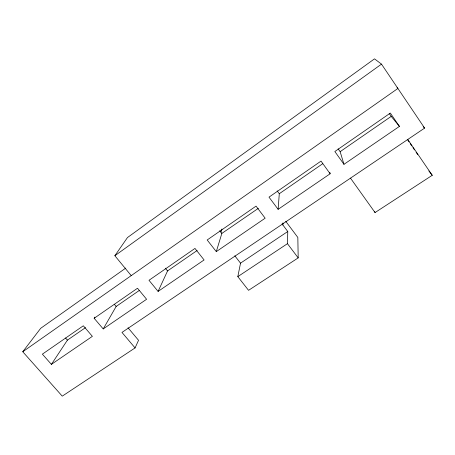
<?xml version="1.0" encoding="UTF-8"?>
<svg xmlns="http://www.w3.org/2000/svg" width="455" height="455" viewBox="0 0 455 455"><rect width="100%" height="100%" fill="white"/><g stroke="black" fill="none" stroke-linecap="round" stroke-linejoin="round"><path stroke-width="0.68" d="M287.77 231.51L240.524 263.149L237.823 276.629L248.549 290.33L298.184 257.888L287.458 243.675L287.77 231.51L282.049 223.894M282.879 224.998L282.982 222.876M329.869 172.439L330.142 173.77L278.13 209.334L279.285 193.728L277.169 190.89M216.29 251.621L265.157 218.201L256.034 206.126L207.173 239.978L216.29 251.621L221.847 233.415L258.389 208.31M220.954 232.209L221.943 229.024M125.813 268.058L40.705 328.3L22.75 351.749L62.25 396.151L135.078 347.921L138.536 340.283L128.031 327.788M158.09 291.41L204.09 259.959L194.979 248.424L148.995 280.286L158.09 291.41L167.554 270.935L197.146 250.489M94.896 317.095L94.157 318.278L103.222 328.931L116.156 306.454L139.384 290.398M51.398 364.364L92.376 336.347L83.322 325.786L42.383 354.149L51.398 364.364L67.425 340.124L85.534 327.617M131.222 275.616L114.859 255.727L127.468 237.55L374.505 58.849L381.5 64.132L424.617 128.1L121.98 332.412L135.078 347.921M114.859 255.727L381.5 64.132M22.75 351.749L397.897 88.463L397.05 87.724M94.157 318.278L137.507 288.243L146.601 299.271L103.222 328.931M279.285 193.728L322.76 163.686M343.963 164.323L340.147 151.669L391.209 116.383L399.433 126.393L343.963 164.323L334.846 151.521L390.339 113.073L399.433 126.393M237.823 276.629L287.458 243.675M350.492 178.144L375.045 212.559L432.25 175.306L407.777 139.469M423.156 126.649L424.617 128.1M65.571 337.985L67.425 340.124M114.387 304.344L116.156 306.454M165.336 268.188L167.554 270.935M428.855 170.961L432.25 175.306M234.808 255.795L240.524 263.149M219.737 230.696L221.847 233.415M278.13 209.334L269.002 197.14L321.02 161.098L330.142 173.77M285.723 221.278L297.837 237.453L298.184 257.888M338.139 148.842L340.147 151.669M407.475 139.617L409.045 141.915M410.222 143.632L411.786 145.93M412.964 147.648L414.528 149.945M416.098 152.237L417.662 154.535M389.201 113.449L391.209 116.383M374.562 211.279L375.045 212.559"/></g></svg>
